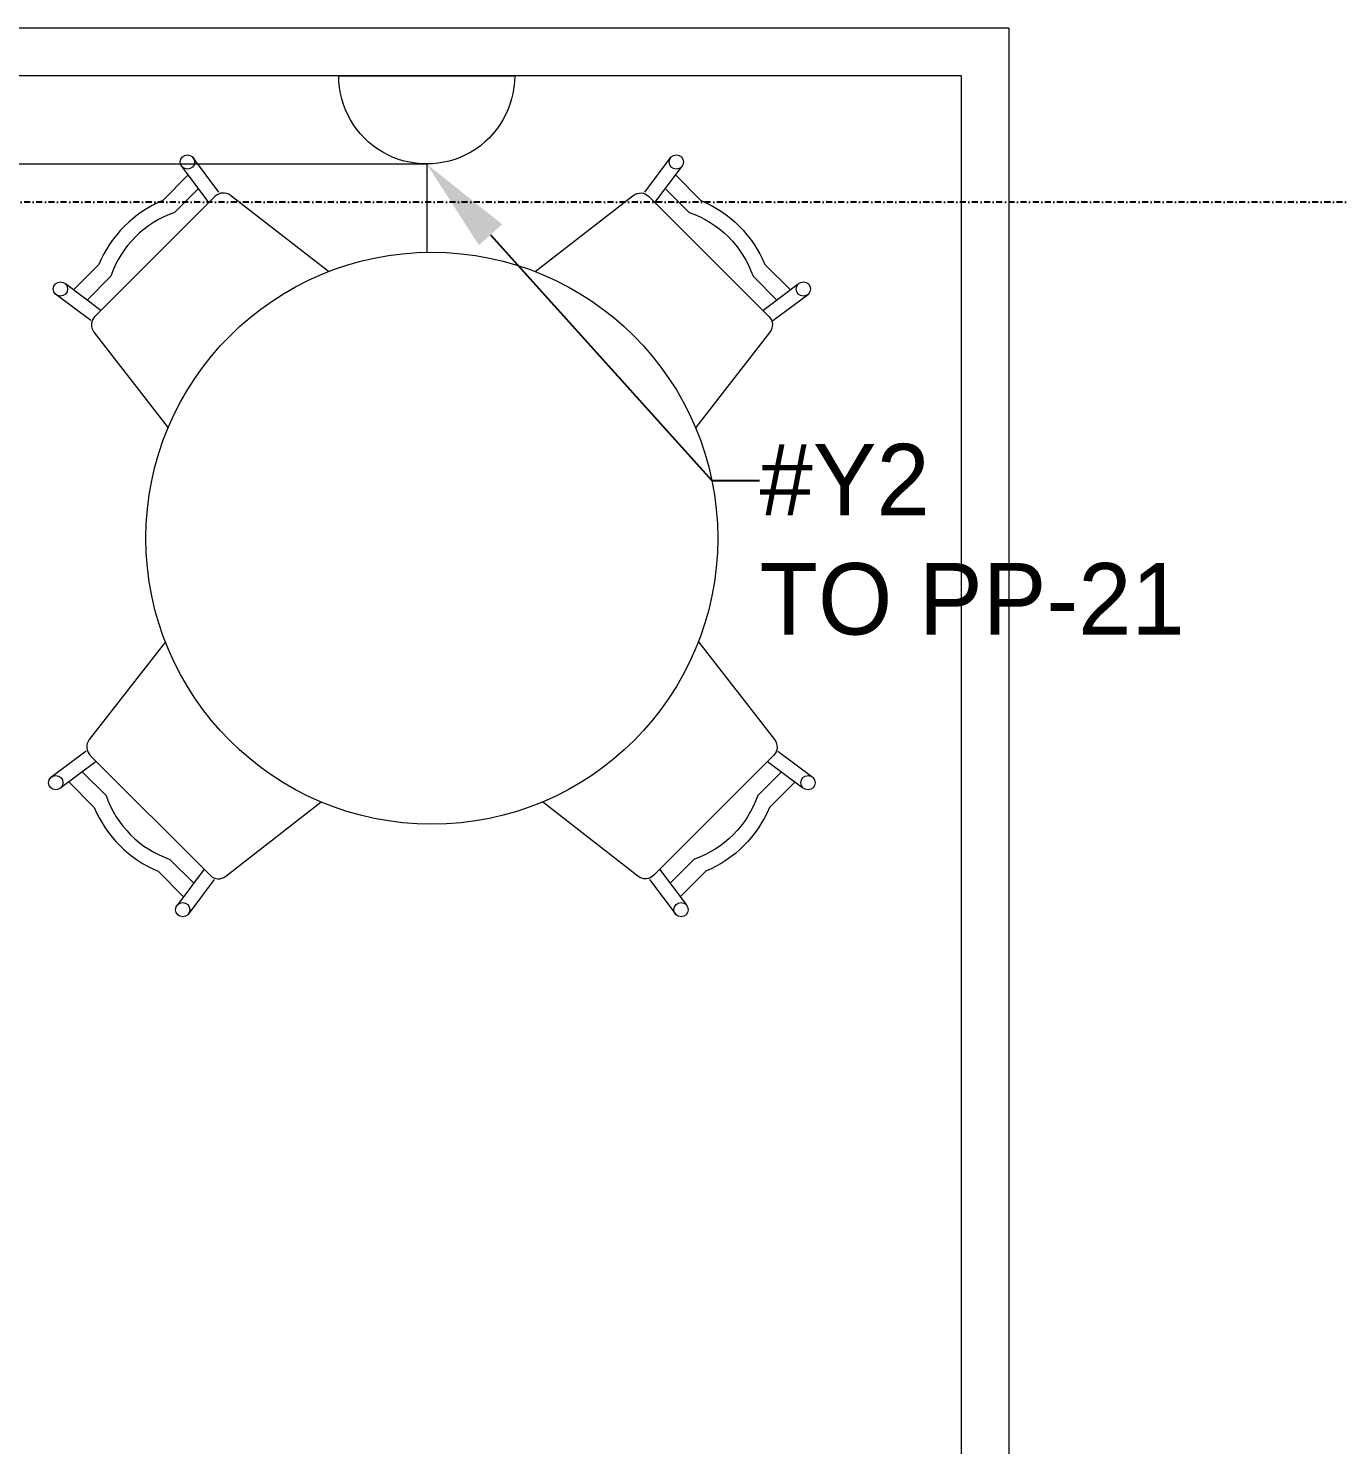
# Model space of a CAD drawing. Header units: metres. Extents: x 85953 to 212055, y -1481497 to -1363692.
# Drawn here: x 109022 to 111770, y -1391944 to -1388973 of the extents above; entities that cross this region are included whole.
import ezdxf
from ezdxf import colors
from ezdxf.entities.mleader import LeaderData, LeaderLine
from ezdxf.math import Vec2, Vec3

# ---------------------------------------------------------------- set-up
doc = ezdxf.new("R2010")
doc.units = ezdxf.units.M
doc.linetypes.add('DASHDOT', pattern=[25.4, 12.7, -6.35, 0, -6.35])
doc.layers.add('axes', color=8, linetype='Continuous')
doc.layers.add('E-POWR', color=7, linetype='Continuous', lineweight=9, true_color=0x487e3e)
doc.layers.add('Medical Equipment and Furniture', color=8, linetype='Continuous', lineweight=0)
doc.layers.add('Walls', color=8, linetype='Continuous', lineweight=0)
doc.styles.get("Standard").update_dxf_attribs({"font": 'GOTHIC.TTF'})

# ---------------------------------------------------------------- blocks, each defined once
blk = doc.blocks.new('NORMAL SOCKET')
at = {"layer": 'E-POWR'}
for p, q in [((0, 307.7), (0, 615.4)), ((-307.7, 0), (307.7, 0))]:
    blk.add_line(p, q, dxfattribs=at)
blk.add_ellipse((0, 0), major_axis=(32.8, 305.9), ratio=1, start_param=4.81904, end_param=7.960633, dxfattribs=at)
blk = doc.blocks.new('tables with 4 chairs')
at = {"layer": 'Medical Equipment and Furniture', "linetype": 'Continuous'}
for p, q in [((-439702.4, -314006.9), (-439757.8, -313932.6)), ((-439681.2, -313985.6), (-439736.6, -313911.4)), ((-438787.4, -313985.6), (-438731.9, -313911.4)), ((-438766.2, -314006.9), (-438710.7, -313932.6)), ((-439950.1, -314254.6), (-440024.3, -314199.1)), ((-439928.9, -314233.4), (-440003.1, -314177.9)), ((-438539.7, -314233.4), (-438465.4, -314177.9)), ((-438518.5, -314254.6), (-438444.2, -314199.1)), ((-439960, -315158.2), (-440034.2, -315213.7)), ((-439938.8, -315179.5), (-440013, -315234.9)), ((-438529.8, -315179.5), (-438455.5, -315234.9)), ((-438508.6, -315158.2), (-438434.3, -315213.7)), ((-439712.3, -315406), (-439767.7, -315480.2)), ((-438756.3, -315406), (-438700.8, -315480.2)), ((-439691.1, -315427.2), (-439746.5, -315501.4)), ((-438777.5, -315427.2), (-438722, -315501.4))]:
    blk.add_line(p, q, dxfattribs=at)
for points in [[(-439745.4, -313949.2), (-439799, -314002.8, 0.197529), (-439933, -314136.8), (-439986.5, -314190.3)], [(-438723.1, -313949.2), (-438669.6, -314002.8, -0.197529), (-438535.6, -314136.8), (-438482, -314190.3)], [(-439724.2, -313977.7), (-439774.1, -314027.6, 0.229763), (-439908.1, -314161.6), (-439958, -314211.6)], [(-439451.4, -314152), (-439656.8, -313992.2, 0.378242), (-439689.8, -313994.3), (-439941.4, -314245.9, 0.378242), (-439943.5, -314279), (-439787.6, -314479.4, 0.451123)], [(-439017.2, -314152), (-438811.8, -313992.2, -0.378242), (-438778.7, -313994.3), (-438527.1, -314245.9, -0.378242), (-438525.1, -314279), (-438680.9, -314479.4, -0.451123)], [(-438744.4, -313977.7), (-438694.4, -314027.6, -0.229763), (-438560.4, -314161.6), (-438510.5, -314211.6)], [(-439793.6, -314928.4), (-439953.4, -315133.9, 0.378242), (-439951.3, -315166.9), (-439699.7, -315418.5, 0.378242), (-439666.7, -315420.6), (-439466.3, -315264.7, 0.451123)], [(-438674.9, -314928.4), (-438515.2, -315133.9, -0.378242), (-438517.2, -315166.9), (-438768.8, -315418.5, -0.378242), (-438801.9, -315420.6), (-439002.3, -315264.7, -0.451123)], [(-439968, -315201.2), (-439918, -315251.2, 0.229763), (-439784, -315385.2), (-439734.1, -315435.1)], [(-438500.6, -315201.2), (-438550.5, -315251.2, -0.229763), (-438684.5, -315385.2), (-438734.5, -315435.1)], [(-439996.4, -315222.5), (-439942.9, -315276.1, 0.197529), (-439808.9, -315410.1), (-439755.3, -315463.6)], [(-438472.1, -315222.5), (-438525.7, -315276.1, -0.197529), (-438659.7, -315410.1), (-438713.2, -315463.6)]]:
    blk.add_lwpolyline(points, format="xyb", dxfattribs=at)
for centre, radius in [((-439747.2, -313922), 15), ((-438721.3, -313922), 15), ((-439234.3, -314711.4), 600), ((-440013.7, -314188.5), 15), ((-438454.8, -314188.5), 15), ((-440023.6, -315224.3), 15), ((-438444.9, -315224.3), 15), ((-439757.1, -315490.8), 15), ((-438711.4, -315490.8), 15)]:
    blk.add_circle(centre, radius, dxfattribs=at)

msp = doc.modelspace()

# ---------------------------------------------------------------- linework, layer by layer
at = {"layer": 'axes', "linetype": 'DASHDOT'}
msp.add_line((119073.3, -1389337.7, 2.3), (95545.4, -1389337.7, 2.3), dxfattribs=at)
at = {"layer": 'E-POWR', "const_width": 3}
msp.add_lwpolyline([(109858.5, -1389257.3), (107813.3, -1389257.3), (105189, -1389257.3), (104725.3, -1389257.3), (104725.3, -1391832.5)], dxfattribs=at)
at = {"layer": 'Walls'}
for p, q in [((111080.3, -1388972.7, -0.1), (104575.3, -1388972.7, -0.1)), ((111080.3, -1388972.7, -0.1), (111080.3, -1393052, -0.1)), ((110980.3, -1389072.7, -0.1), (104675.3, -1389072.7, -0.1)), ((110980.3, -1389072.7, -0.1), (110980.3, -1392982, -0.1))]:
    msp.add_line(p, q, dxfattribs=at)

# ---------------------------------------------------------------- block references
at = {"layer": 'E-POWR', "xscale": -0.6, "yscale": 0.6, "zscale": 0.6, "rotation": 180}
msp.add_blockref('NORMAL SOCKET', (109858.5, -1389072.7, -0.1), dxfattribs=at)
at = {"layer": 'Medical Equipment and Furniture'}
msp.add_blockref('tables with 4 chairs', (549103.6, -1075331.2, 2.3), dxfattribs=at)

# ---------------------------------------------------------------- leaders
at = {"layer": 'E-POWR'}
ml = msp.add_multileader_mtext('Standard', dxfattribs=at)
ml.set_content('#Y2\\PTO PP-21', color=256)
ml.set_leader_properties()
ml.build(insert=Vec2(0, 0))
ml.multileader.update_dxf_attribs({"text_right_attachment_type": 6, "dogleg_length": 100, "arrow_head_size": 200})
ctx = ml.context
ctx.base_point, ctx.char_height, ctx.arrow_head_size, ctx.landing_gap_size, ctx.plane_origin = Vec3(110557, -1389921.5), 150, 200, 0.09, Vec3(109695.2, -1390966.9)
ctx.right_attachment = 6
notes = []
notes.append((ctx, [(0, (1, 1, 0), (110457, -1389921.5), (1, 0), 100, [(0, [(109858.5, -1389257.3)], 0, [])])]))
ctx.mtext.insert, ctx.mtext.width, ctx.mtext.flow_direction = Vec3(110557.1, -1389844.6), 934.111, 5
for ctx, leaders in notes:
    for number, flags, end, landing, length, lines in leaders:
        leader = LeaderData()
        leader.index, (leader.has_last_leader_line, leader.has_dogleg_vector, leader.attachment_direction) = number, flags
        leader.last_leader_point, leader.dogleg_vector, leader.dogleg_length = Vec3(end), Vec3(landing), length
        for number, points, colour, breaks in lines:
            line = LeaderLine()
            line.index, line.vertices, line.color, line.breaks = number, Vec3.list(points), colors.encode_raw_color(colour), breaks
            leader.lines.append(line)
        ctx.leaders.append(leader)

doc.saveas('drawing.dxf')
